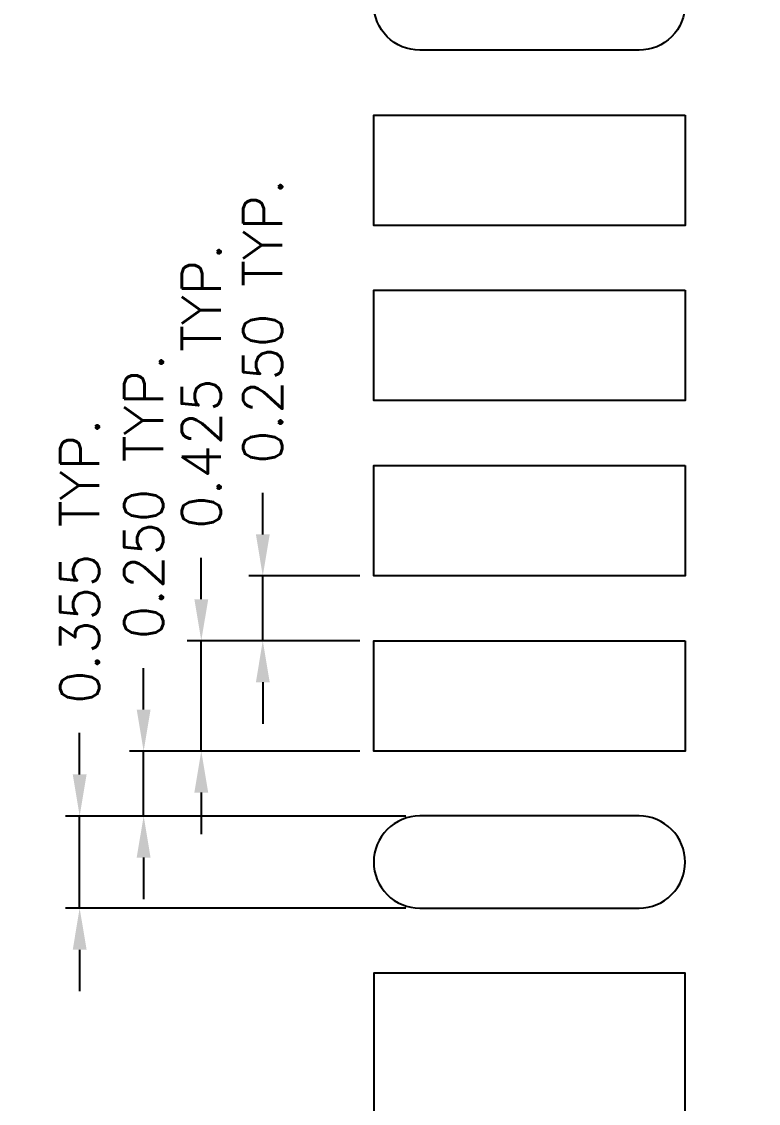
# Model space of a CAD drawing. Header units: millimetres. Extents: x 414.6 to 423.6, y 87.24 to 93.07.
# Drawn here: x 414.602 to 416.021, y 88.759 to 90.842 of the extents above; entities that cross this region are included whole.
import ezdxf

# ---------------------------------------------------------------- set-up
doc = ezdxf.new("R2010")
doc.units = ezdxf.units.MM
doc.header["$LTSCALE"] = 0.5
doc.header["$PDMODE"] = 98
doc.layers.add('1D', color=4, linetype='Continuous')
doc.layers.add('DIM', color=3, linetype='Continuous')
doc.styles.add('SIMPLEX', font='simplex.shx', dxfattribs={"bigfont": 'AllInOneBig.shx'})
doc.dimstyles.new('Standard3', dxfattribs={"dimtxt": 0.075, "dimasz": 0.08, "dimexe": 0.027, "dimexo": 0.027, "dimgap": 0.027, "dimtad": 1, "dimdec": 3, "dimlfac": 2, "dimrnd": 0.0005, "dimzin": 1, "dimtxsty": 'SIMPLEX', "dimcen": 0.1905, "dimclrd": 256, "dimclre": 256, "dimclrt": 256, "dimazin": 3, "dimtp": 0.03, "dimtm": 0.05, "dimtfac": 0.8, "dimtdec": 3, "dimtmove": 0, "dimatfit": 3, "dimfxl": 0.05, "dimlwd": -1, "dimlwe": -1})

# ---------------------------------------------------------------- blocks, each defined once
blk = doc.blocks.new('*D149')
at = {"layer": 'Defpoints', "color": 0, "ltscale": 0.05, "transparency": 16777216}
for p in [(414.7137, 89.3122), (415.3689, 89.3122), (415.3689, 89.1347)]:
    blk.add_point(p, dxfattribs=at)
at = {"layer": 'DIM', "ltscale": 0.05, "transparency": 16777216}
for p, q in [((414.7137, 89.3922), (414.7137, 89.4722)), ((415.3419, 89.3122), (414.6867, 89.3122)), ((414.7137, 89.1347), (414.7137, 89.3122)), ((415.3419, 89.1347), (414.6867, 89.1347)), ((414.7137, 89.0547), (414.7137, 88.9747))]:
    blk.add_line(p, q, dxfattribs=at)
for points in [[(414.7004, 89.3922), (414.7271, 89.3922), (414.7137, 89.3122)], [(414.7004, 89.0547), (414.7271, 89.0547), (414.7137, 89.1347)]]:
    blk.add_solid(points, dxfattribs=at)
at = {"layer": 'DIM', "ltscale": 0.05, "transparency": 16777216, "insert": (414.7137, 89.8028), "char_height": 0.075, "attachment_point": 5, "rotation": 90, "style": 'SIMPLEX'}
blk.add_mtext('\\A1;0.355 TYP.', dxfattribs=at)
blk = doc.blocks.new('*D150')
at = {"layer": 'Defpoints', "color": 0, "ltscale": 0.05, "transparency": 16777216}
for p in [(414.837, 89.4372), (415.2802, 89.4372), (415.3689, 89.3122)]:
    blk.add_point(p, dxfattribs=at)
at = {"layer": 'DIM', "ltscale": 0.05, "transparency": 16777216}
for p, q in [((414.837, 89.5172), (414.837, 89.5972)), ((415.2532, 89.4372), (414.81, 89.4372)), ((414.837, 89.3122), (414.837, 89.4372)), ((415.3419, 89.3122), (414.81, 89.3122)), ((414.837, 89.2322), (414.837, 89.1522))]:
    blk.add_line(p, q, dxfattribs=at)
for points in [[(414.8236, 89.5172), (414.8503, 89.5172), (414.837, 89.4372)], [(414.8236, 89.2322), (414.8503, 89.2322), (414.837, 89.3122)]]:
    blk.add_solid(points, dxfattribs=at)
at = {"layer": 'DIM', "ltscale": 0.05, "transparency": 16777216, "insert": (414.837, 89.9278), "char_height": 0.075, "attachment_point": 5, "rotation": 90, "style": 'SIMPLEX'}
blk.add_mtext('\\A1;0.250 TYP.', dxfattribs=at)
blk = doc.blocks.new('*D151')
at = {"layer": 'Defpoints', "color": 0, "ltscale": 0.05, "transparency": 16777216}
for p in [(414.948, 89.6497), (415.2802, 89.6497), (415.2802, 89.4372)]:
    blk.add_point(p, dxfattribs=at)
at = {"layer": 'DIM', "ltscale": 0.05, "transparency": 16777216}
for p, q in [((414.948, 89.7297), (414.948, 89.8097)), ((415.2532, 89.6497), (414.921, 89.6497)), ((414.948, 89.4372), (414.948, 89.6497)), ((415.2532, 89.4372), (414.921, 89.4372)), ((414.948, 89.3572), (414.948, 89.2772))]:
    blk.add_line(p, q, dxfattribs=at)
for points in [[(414.9347, 89.7297), (414.9614, 89.7297), (414.948, 89.6497)], [(414.9347, 89.3572), (414.9614, 89.3572), (414.948, 89.4372)]]:
    blk.add_solid(points, dxfattribs=at)
at = {"layer": 'DIM', "ltscale": 0.05, "transparency": 16777216, "insert": (414.948, 90.1403), "char_height": 0.075, "attachment_point": 5, "rotation": 90, "style": 'SIMPLEX'}
blk.add_mtext('\\A1;0.425 TYP.', dxfattribs=at)
blk = doc.blocks.new('*D152')
at = {"layer": 'Defpoints', "color": 0, "ltscale": 0.05, "transparency": 16777216}
for p in [(415.0665, 89.7747), (415.2802, 89.7747), (415.2802, 89.6497)]:
    blk.add_point(p, dxfattribs=at)
at = {"layer": 'DIM', "ltscale": 0.05, "transparency": 16777216}
for p, q in [((415.0665, 89.8547), (415.0665, 89.9347)), ((415.2532, 89.7747), (415.0395, 89.7747)), ((415.0665, 89.6497), (415.0665, 89.7747)), ((415.2532, 89.6497), (415.0395, 89.6497)), ((415.0665, 89.5697), (415.0665, 89.4897))]:
    blk.add_line(p, q, dxfattribs=at)
for points in [[(415.0532, 89.8547), (415.0799, 89.8547), (415.0665, 89.7747)], [(415.0532, 89.5697), (415.0799, 89.5697), (415.0665, 89.6497)]]:
    blk.add_solid(points, dxfattribs=at)
at = {"layer": 'DIM', "ltscale": 0.05, "transparency": 16777216, "insert": (415.0665, 90.2653), "char_height": 0.075, "attachment_point": 5, "rotation": 90, "style": 'SIMPLEX'}
blk.add_mtext('\\A1;0.250 TYP.', dxfattribs=at)

msp = doc.modelspace()

# ---------------------------------------------------------------- linework, layer by layer
at = {"ltscale": 0.2}
for points in [[(415.36894, 90.96472), (415.79144, 90.96472, -0.4142136), (415.88019, 90.87597), (415.88019, 90.87597, -0.4142136), (415.79144, 90.78722), (415.36894, 90.78722, -0.4142136), (415.28019, 90.87597), (415.28019, 90.87597, -0.4142136)], [(415.36894, 89.13472), (415.79144, 89.13472, 0.4142136), (415.88019, 89.22347), (415.88019, 89.22347, 0.4142136), (415.79144, 89.31222), (415.36894, 89.31222, 0.4142136), (415.28019, 89.22347), (415.28019, 89.22347, 0.4142136)]]:
    msp.add_lwpolyline(points, format="xyb", close=True, dxfattribs=at)
for points in [[(415.88019, 90.66222), (415.88019, 90.44972), (415.28019, 90.44972), (415.28019, 90.66222)], [(415.88019, 90.32472), (415.88019, 90.11222), (415.28019, 90.11222), (415.28019, 90.32472)], [(415.88019, 89.98722), (415.88019, 89.77472), (415.28019, 89.77472), (415.28019, 89.98722)], [(415.88019, 89.64972), (415.88019, 89.43722), (415.28019, 89.43722), (415.28019, 89.64972)], [(416.42144, 88.16972), (416.42144, 88.61972), (415.88019, 88.61972), (415.88019, 89.00972), (415.28019, 89.00972), (415.28019, 88.61972), (415.88019, 88.16972)]]:
    msp.add_lwpolyline(points, close=True, dxfattribs=at)

# ---------------------------------------------------------------- dimensions: what is measured, and where the dimension line sits
at = {"layer": 'DIM', "ltscale": 0.05}
for base, p1, p2, picture, middle in [((415.06653, 89.77472), (415.28019, 89.64972), (415.28019, 89.77472), '*D152', (415.06653, 90.26529)), ((414.94804, 89.64972), (415.28019, 89.43722), (415.28019, 89.64972), '*D151', (414.94804, 90.14029)), ((414.83696, 89.43722), (415.36894, 89.31222), (415.28019, 89.43722), '*D150', (414.83696, 89.92779)), ((414.71375, 89.31222), (415.36894, 89.13472), (415.36894, 89.31222), '*D149', (414.71375, 89.80279))]:
    dim = msp.add_linear_dim(base=base, p1=p1, p2=p2, angle=90, text='<> TYP.', dimstyle='Standard3', dxfattribs=at)
    dim.commit()
    dim.dimension.update_dxf_attribs({"geometry": picture, "text_midpoint": middle})

# ---------------------------------------------------------------- leaders
at = {"layer": '1D', "color": 0, "ltscale": 0.1}
msp.add_leader([(416.49814, 89.0778), (415.79923, 87.94017), (415.01135, 87.94017)], dimstyle='Standard3', override={"dimgap": 0.027, "dimtad": 0}, dxfattribs=at)

doc.saveas('drawing.dxf')
